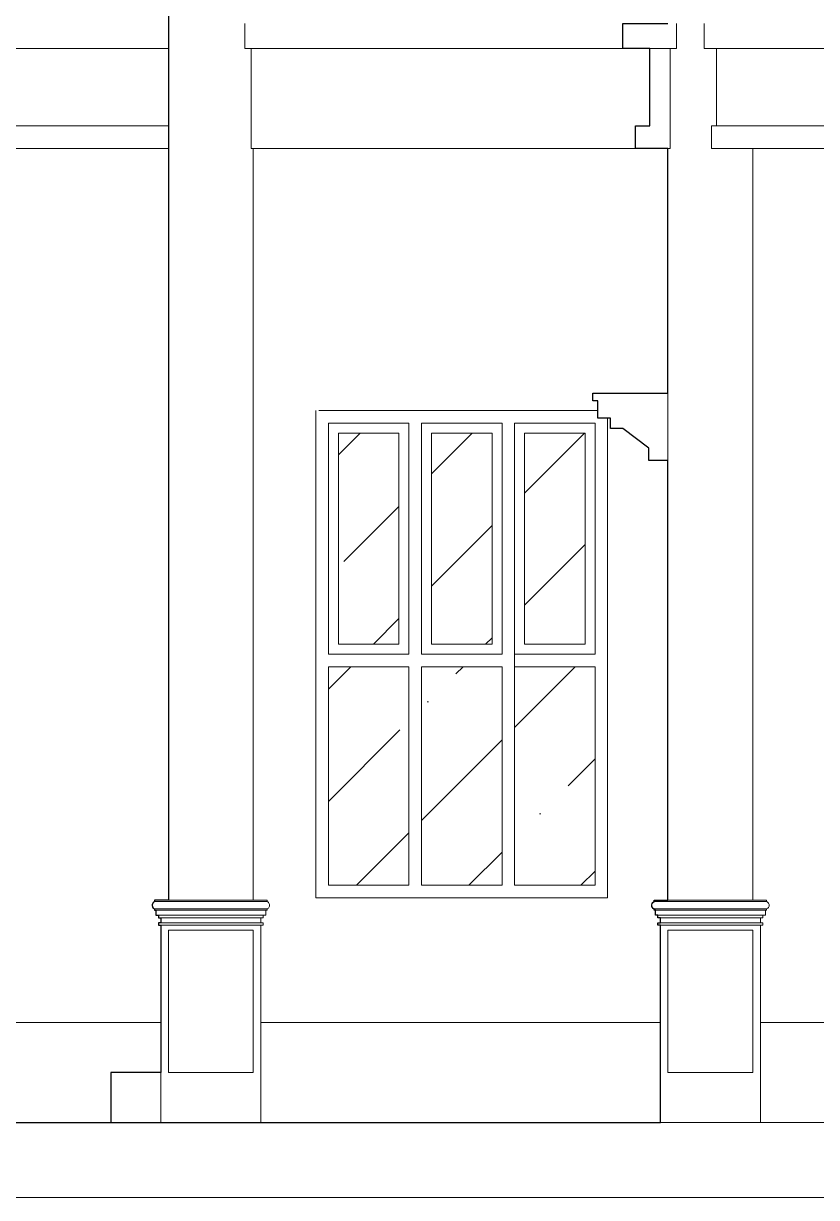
# Model space of a CAD drawing. Header units: millimetres. Extents: x -667 to -468, y -723 to -475.
# Drawn here: x -650.398 to -647.223, y -495.745 to -491.045 of the extents above; entities that cross this region are included whole.
import ezdxf

# ---------------------------------------------------------------- set-up
doc = ezdxf.new("R2010")
doc.units = ezdxf.units.MM
doc.layers.get('0').update_dxf_attribs({"lineweight": 9})
doc.layers.add('dinding', color=36, linetype='Continuous', lineweight=9)
doc.layers.add('NOTASI', color=250, linetype='Continuous', lineweight=5)

msp = doc.modelspace()

# ---------------------------------------------------------------- hatches: boundary and pattern name
at = {"layer": 'NOTASI'}
h = msp.add_hatch(dxfattribs=at)
h.set_pattern_fill('ANSI35', color=256, scale=0.1, style=0)
h.set_pattern_definition([(45, (2.1769, -4), (-0.4490128, 0.4490128), []), (45, (2.6259, -4), (-0.4490128, 0.4490128), [0.79375, -0.15875, 0, -0.15875])])
h.paths.add_polyline_path([(-648.8951, -492.6849), (-649.1376, -492.6849), (-649.1376, -493.5299), (-648.8951, -493.5299)])
h.paths.add_polyline_path([(-648.5225, -492.6849), (-648.7651, -492.6849), (-648.7651, -493.5299), (-648.5225, -493.5299)])
h.paths.add_polyline_path([(-648.15, -492.6849), (-648.3925, -492.6849), (-648.3925, -493.5299), (-648.15, -493.5299)])
h.paths.add_polyline_path([(-648.11, -493.6199), (-648.4325, -493.6199), (-648.4325, -494.4949), (-648.11, -494.4949)])
h.paths.add_polyline_path([(-648.4825, -493.6199), (-648.8051, -493.6199), (-648.8051, -494.4949), (-648.4825, -494.4949)])
h.paths.add_polyline_path([(-648.8551, -493.6199), (-649.1776, -493.6199), (-649.1776, -494.4949), (-648.8551, -494.4949)])

# ---------------------------------------------------------------- linework, layer by layer
at = {"lineweight": 30}
for points in [[(-649.8183, -488.0329), (-649.8183, -491.5449)], [(-652.6483, -495.4449), (-647.8482, -495.4449), (-647.8482, -494.6549), (-647.8584, -494.6549), (-647.8584, -494.6449), (-647.8484, -494.6449), (-647.8484, -494.6249), (-647.8584, -494.6249), (-647.8584, -494.6149), (-647.8684, -494.6149), (-647.8684, -494.5949), (-647.8734, -494.5949), (-647.8734, -494.5899), (-647.8774, -494.5874), (-647.8806, -494.5839), (-647.8826, -494.5796), (-647.8832, -494.5733), (-647.8814, -494.5673), (-647.8786, -494.5635), (-647.8734, -494.5599), (-647.8734, -494.5549), (-647.8183, -494.5549), (-647.8183, -492.7949), (-647.8943, -492.7949), (-647.8943, -492.7449), (-647.9983, -492.6658), (-648.0476, -492.6658), (-648.0476, -492.6249), (-648.0983, -492.6249), (-648.0983, -492.5555), (-648.1183, -492.5555), (-648.1183, -492.5249), (-647.8183, -492.5249), (-647.8183, -491.5449), (-647.9483, -491.5449), (-647.9483, -491.4549), (-647.8904, -491.4549), (-647.8904, -491.1449), (-647.9983, -491.1449), (-647.9983, -491.0449), (-647.8183, -491.0449)], [(-649.8183, -491.5449), (-649.8183, -494.5549), (-649.8733, -494.5549), (-649.8733, -494.5599), (-649.8806, -494.5659), (-649.8832, -494.5733), (-649.8814, -494.5825), (-649.8786, -494.5864), (-649.8733, -494.5899), (-649.8733, -494.5949), (-649.8683, -494.5949), (-649.8683, -494.6149), (-649.8583, -494.6149), (-649.8583, -494.6249), (-649.8483, -494.6249), (-649.8483, -494.6449), (-649.8583, -494.6449), (-649.8583, -494.6549), (-649.8483, -494.6549), (-649.8483, -495.2449), (-650.0483, -495.2449), (-650.0483, -495.4449)]]:
    msp.add_lwpolyline(points, dxfattribs=at)
at = {"layer": 'dinding'}
for p, q in [((-649.5126, -491.0449), (-649.5126, -491.1449)), ((-647.784, -491.0449), (-647.784, -491.1449)), ((-647.6733, -491.1449), (-647.6733, -491.0449)), ((-653.5577, -491.1449), (-649.8183, -491.1449)), ((-649.5126, -491.1449), (-647.784, -491.1449)), ((-649.4866, -491.5449), (-649.4866, -491.1449)), ((-647.81, -491.5449), (-647.81, -491.1449)), ((-647.6233, -491.1449), (-647.6733, -491.1449)), ((-643.6483, -491.1449), (-647.6233, -491.1449)), ((-647.6233, -491.4549), (-647.6233, -491.1449)), ((-649.8183, -491.4549), (-653.6008, -491.4549)), ((-647.6433, -491.5449), (-647.6433, -491.4549)), ((-647.6433, -491.4549), (-647.6233, -491.4549)), ((-643.6483, -491.4549), (-647.6233, -491.4549)), ((-649.8183, -491.5449), (-652.2532, -491.5449)), ((-649.8183, -494.5549), (-649.8183, -491.5449)), ((-649.4783, -491.5449), (-649.4866, -491.5449)), ((-649.4783, -494.5549), (-649.4783, -491.5449)), ((-647.8183, -491.5449), (-649.4783, -491.5449)), ((-647.8183, -494.5549), (-647.8183, -491.5449)), ((-647.81, -491.5449), (-647.8183, -491.5449)), ((-647.6433, -491.5449), (-643.6283, -491.5449)), ((-647.4783, -494.5549), (-647.4783, -491.5449)), ((-649.2276, -492.5949), (-649.2276, -494.5449)), ((-649.2159, -492.5949), (-648.0983, -492.5949)), ((-648.8551, -492.6449), (-649.1776, -492.6449)), ((-649.1776, -492.6449), (-649.1776, -493.5699)), ((-648.8551, -493.5699), (-648.8551, -492.6449)), ((-648.4825, -492.6449), (-648.8051, -492.6449)), ((-648.8051, -493.5699), (-648.8051, -492.6449)), ((-648.4825, -493.5699), (-648.4825, -492.6449)), ((-648.4325, -492.6449), (-648.4325, -494.4949)), ((-648.11, -492.6449), (-648.4325, -492.6449)), ((-648.4325, -493.5699), (-648.4325, -492.6449)), ((-648.11, -493.5699), (-648.11, -492.6449)), ((-648.06, -492.6249), (-648.06, -494.5449)), ((-648.8551, -493.5699), (-649.1776, -493.5699)), ((-648.4825, -493.5699), (-648.8051, -493.5699)), ((-648.11, -493.5699), (-648.4325, -493.5699)), ((-649.1776, -493.6199), (-649.1776, -494.4949)), ((-648.8551, -493.6199), (-649.1776, -493.6199)), ((-648.8551, -494.4949), (-648.8551, -493.6199)), ((-648.8051, -494.4949), (-648.8051, -493.6199)), ((-648.4825, -493.6199), (-648.8051, -493.6199)), ((-648.4825, -494.4949), (-648.4825, -493.6199)), ((-648.4325, -494.4949), (-648.4325, -493.6199)), ((-648.11, -493.6199), (-648.4325, -493.6199)), ((-648.11, -494.4949), (-648.11, -493.6199)), ((-649.1776, -494.4949), (-648.8551, -494.4949)), ((-648.8051, -494.4949), (-648.4825, -494.4949)), ((-648.4325, -494.4949), (-648.11, -494.4949)), ((-649.8833, -494.5749), (-649.883, -494.5718)), ((-649.883, -494.5781), (-649.8833, -494.5749)), ((-649.883, -494.5718), (-649.8821, -494.5687)), ((-649.8821, -494.5811), (-649.883, -494.5781)), ((-649.8821, -494.5687), (-649.8806, -494.5659)), ((-649.8806, -494.5659), (-649.8786, -494.5635)), ((-649.8786, -494.5635), (-649.8761, -494.5614)), ((-649.8761, -494.5614), (-649.8733, -494.5599)), ((-649.8733, -494.5549), (-649.8183, -494.5549)), ((-649.8733, -494.5599), (-649.8733, -494.5549)), ((-649.8733, -494.5599), (-649.4232, -494.5599)), ((-649.4783, -494.5549), (-649.8183, -494.5549)), ((-649.4783, -494.5549), (-649.4232, -494.5549)), ((-649.4232, -494.5549), (-649.4232, -494.5599)), ((-649.4232, -494.5599), (-649.4204, -494.5614)), ((-649.4204, -494.5614), (-649.418, -494.5635)), ((-649.418, -494.5635), (-649.416, -494.5659)), ((-649.416, -494.5659), (-649.4145, -494.5687)), ((-649.4145, -494.5687), (-649.4135, -494.5718)), ((-649.4135, -494.5781), (-649.4145, -494.5811)), ((-649.4135, -494.5718), (-649.4132, -494.5749)), ((-649.4132, -494.5749), (-649.4135, -494.5781)), ((-648.06, -494.5449), (-649.2276, -494.5449)), ((-647.8833, -494.5749), (-647.883, -494.5718)), ((-647.883, -494.5781), (-647.8833, -494.5749)), ((-647.883, -494.5718), (-647.8821, -494.5687)), ((-647.8821, -494.5811), (-647.883, -494.5781)), ((-647.8821, -494.5687), (-647.8806, -494.5659)), ((-647.8806, -494.5659), (-647.8786, -494.5635)), ((-647.8786, -494.5635), (-647.8761, -494.5614)), ((-647.8761, -494.5614), (-647.8733, -494.5599)), ((-647.8733, -494.5549), (-647.8183, -494.5549)), ((-647.8733, -494.5599), (-647.8733, -494.5549)), ((-647.8733, -494.5599), (-647.4232, -494.5599)), ((-647.4232, -494.5549), (-647.8183, -494.5549)), ((-647.4232, -494.5549), (-647.4232, -494.5599)), ((-647.4232, -494.5599), (-647.4204, -494.5614)), ((-647.4204, -494.5614), (-647.418, -494.5635)), ((-647.418, -494.5635), (-647.416, -494.5659)), ((-647.416, -494.5659), (-647.4145, -494.5687)), ((-647.4145, -494.5687), (-647.4135, -494.5718)), ((-647.4135, -494.5781), (-647.4145, -494.5811)), ((-647.4135, -494.5718), (-647.4132, -494.5749)), ((-647.4132, -494.5749), (-647.4135, -494.5781)), ((-649.8806, -494.5839), (-649.8821, -494.5811)), ((-649.8786, -494.5864), (-649.8806, -494.5839)), ((-649.8761, -494.5884), (-649.8786, -494.5864)), ((-649.8733, -494.5899), (-649.8761, -494.5884)), ((-649.4232, -494.5899), (-649.8733, -494.5899)), ((-649.8733, -494.5949), (-649.8733, -494.5899)), ((-649.8683, -494.5949), (-649.8733, -494.5949)), ((-649.4282, -494.5949), (-649.8683, -494.5949)), ((-649.8683, -494.5949), (-649.8683, -494.6149)), ((-649.8583, -494.6149), (-649.8683, -494.6149)), ((-649.4382, -494.6149), (-649.8583, -494.6149)), ((-649.8583, -494.6149), (-649.8583, -494.6249)), ((-649.8483, -494.6249), (-649.8583, -494.6249)), ((-649.4482, -494.6249), (-649.8483, -494.6249)), ((-649.8483, -494.6249), (-649.8483, -494.6449)), ((-649.4482, -494.6249), (-649.4482, -494.6449)), ((-649.4382, -494.6249), (-649.4482, -494.6249)), ((-649.4382, -494.6149), (-649.4382, -494.6249)), ((-649.4282, -494.6149), (-649.4382, -494.6149)), ((-649.4282, -494.5949), (-649.4282, -494.6149)), ((-649.4232, -494.5949), (-649.4282, -494.5949)), ((-649.4204, -494.5884), (-649.4232, -494.5899)), ((-649.4232, -494.5949), (-649.4232, -494.5899)), ((-649.418, -494.5864), (-649.4204, -494.5884)), ((-649.416, -494.5839), (-649.418, -494.5864)), ((-649.4145, -494.5811), (-649.416, -494.5839)), ((-647.8806, -494.5839), (-647.8821, -494.5811)), ((-647.8786, -494.5864), (-647.8806, -494.5839)), ((-647.8761, -494.5884), (-647.8786, -494.5864)), ((-647.8733, -494.5899), (-647.8761, -494.5884)), ((-647.8733, -494.5949), (-647.8733, -494.5899)), ((-647.8733, -494.5899), (-647.4232, -494.5899)), ((-647.8683, -494.5949), (-647.8733, -494.5949)), ((-647.8683, -494.5949), (-647.8683, -494.6149)), ((-647.8683, -494.5949), (-647.4282, -494.5949)), ((-647.8583, -494.6149), (-647.8683, -494.6149)), ((-647.8583, -494.6149), (-647.8583, -494.6249)), ((-647.8583, -494.6149), (-647.4382, -494.6149)), ((-647.8483, -494.6249), (-647.8583, -494.6249)), ((-647.8483, -494.6249), (-647.8483, -494.6449)), ((-647.8483, -494.6249), (-647.4482, -494.6249)), ((-647.4482, -494.6249), (-647.4482, -494.6449)), ((-647.4382, -494.6249), (-647.4482, -494.6249)), ((-647.4382, -494.6149), (-647.4382, -494.6249)), ((-647.4282, -494.6149), (-647.4382, -494.6149)), ((-647.4282, -494.5949), (-647.4282, -494.6149)), ((-647.4232, -494.5949), (-647.4282, -494.5949)), ((-647.4204, -494.5884), (-647.4232, -494.5899)), ((-647.4232, -494.5899), (-647.4232, -494.5949)), ((-647.418, -494.5864), (-647.4204, -494.5884)), ((-647.416, -494.5839), (-647.418, -494.5864)), ((-647.4145, -494.5811), (-647.416, -494.5839)), ((-649.8583, -494.6449), (-649.8583, -494.6549)), ((-649.8483, -494.6449), (-649.8583, -494.6449)), ((-649.8483, -494.6549), (-649.8583, -494.6549)), ((-649.4482, -494.6449), (-649.8483, -494.6449)), ((-649.8483, -494.6549), (-649.4483, -494.6549)), ((-649.8483, -495.0449), (-649.8483, -494.6549)), ((-649.4382, -494.6549), (-649.4483, -494.6549)), ((-649.4483, -495.0449), (-649.4483, -494.6549)), ((-649.4382, -494.6449), (-649.4482, -494.6449)), ((-649.4382, -494.6449), (-649.4382, -494.6549)), ((-647.8583, -494.6449), (-647.8583, -494.6549)), ((-647.8483, -494.6449), (-647.8583, -494.6449)), ((-647.8483, -494.6549), (-647.8583, -494.6549)), ((-647.8483, -494.6449), (-647.4482, -494.6449)), ((-647.8483, -494.6549), (-647.4483, -494.6549)), ((-647.8483, -495.0449), (-647.8483, -494.6549)), ((-647.4382, -494.6549), (-647.4483, -494.6549)), ((-647.4483, -495.0449), (-647.4483, -494.6549)), ((-647.4382, -494.6449), (-647.4482, -494.6449)), ((-647.4382, -494.6449), (-647.4382, -494.6549)), ((-649.8182, -494.6751), (-649.8182, -495.2449)), ((-649.4785, -494.6751), (-649.8182, -494.6751)), ((-649.4785, -494.6751), (-649.4785, -495.2449)), ((-647.8182, -494.6751), (-647.8182, -495.2449)), ((-647.4785, -494.6751), (-647.8182, -494.6751)), ((-647.4785, -495.2449), (-647.4785, -494.6751)), ((-649.8483, -495.0449), (-652.3483, -495.0449)), ((-649.8483, -495.0449), (-649.8483, -495.2449)), ((-649.4483, -495.0449), (-647.8483, -495.0449)), ((-649.4483, -495.0449), (-649.4483, -495.4449)), ((-647.8483, -495.4449), (-647.8483, -495.0449)), ((-643.8483, -495.0449), (-647.4483, -495.0449)), ((-647.4483, -495.0449), (-647.4483, -495.4449)), ((-650.0483, -495.2449), (-649.8483, -495.2449)), ((-650.0483, -495.2449), (-650.0483, -495.4449)), ((-649.8483, -495.2449), (-649.8483, -495.4449)), ((-649.8182, -495.2449), (-649.4785, -495.2449)), ((-647.8182, -495.2449), (-647.4785, -495.2449)), ((-649.5483, -495.4449), (-652.3483, -495.4449)), ((-649.8483, -495.4449), (-650.0483, -495.4449)), ((-649.4483, -495.4449), (-649.8483, -495.4449)), ((-647.8483, -495.4449), (-648.9483, -495.4449)), ((-647.4483, -495.4449), (-647.8483, -495.4449)), ((-643.8483, -495.4449), (-647.4483, -495.4449)), ((-653.1483, -495.7449), (-641.1983, -495.7449))]:
    msp.add_line(p, q, dxfattribs=at)
for points in [[(-648.8951, -493.5299), (-648.8951, -492.6849), (-649.1376, -492.6849), (-649.1376, -493.5299)], [(-648.5225, -493.5299), (-648.5225, -492.6849), (-648.7651, -492.6849), (-648.7651, -493.5299)], [(-648.15, -493.5299), (-648.15, -492.6849), (-648.3925, -492.6849), (-648.3925, -493.5299)]]:
    msp.add_lwpolyline(points, close=True, dxfattribs=at)

doc.saveas('drawing.dxf')
